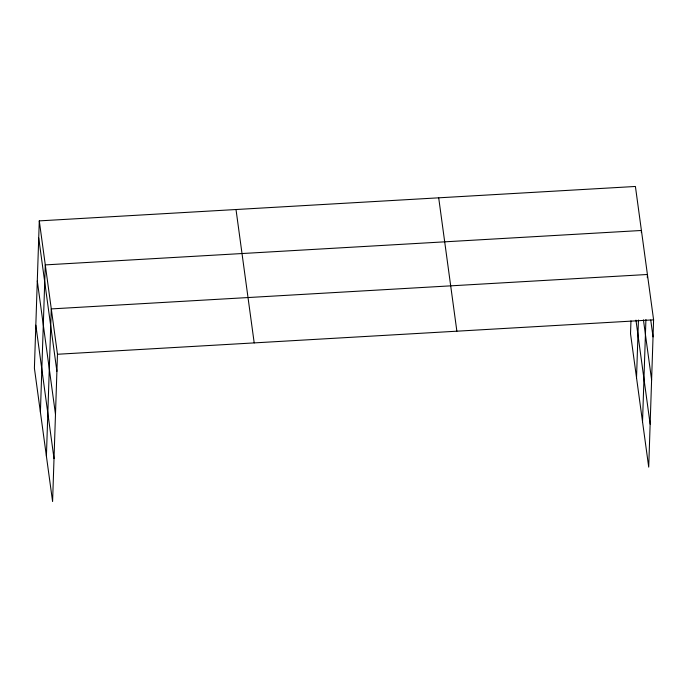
<?xml version="1.0" encoding="UTF-8"?>
<svg xmlns="http://www.w3.org/2000/svg" width="688" height="688" viewBox="0 0 688 688"><rect width="100%" height="100%" fill="white"/><g stroke="black" fill="none" stroke-linecap="round" stroke-linejoin="round"><path stroke-width="1.03" d="M39.285 220.882L34.4 368.166L52.589 501.535L57.474 354.26L39.285 220.882L635.411 186.465L653.6 319.834L648.715 467.118L630.526 333.74L630.956 320.849M40.403 412.181L45.288 264.897L641.414 230.48L641.345 232.613M46.406 456.187L51.29 308.912L647.417 274.486L647.313 277.694M636.529 377.755L638.447 320.032M642.532 421.77L645.92 319.49M57.474 354.26L653.6 319.834M650.736 320.032L653.032 336.905M643.426 319.86L651.605 379.879M635.953 320.118L650.143 424.143M438.695 197.826L456.875 331.195M236.01 209.53L254.199 342.899M38.717 237.962L56.906 371.331M37.298 280.928L55.479 414.305M35.828 325.192L54.017 458.569"/></g></svg>
